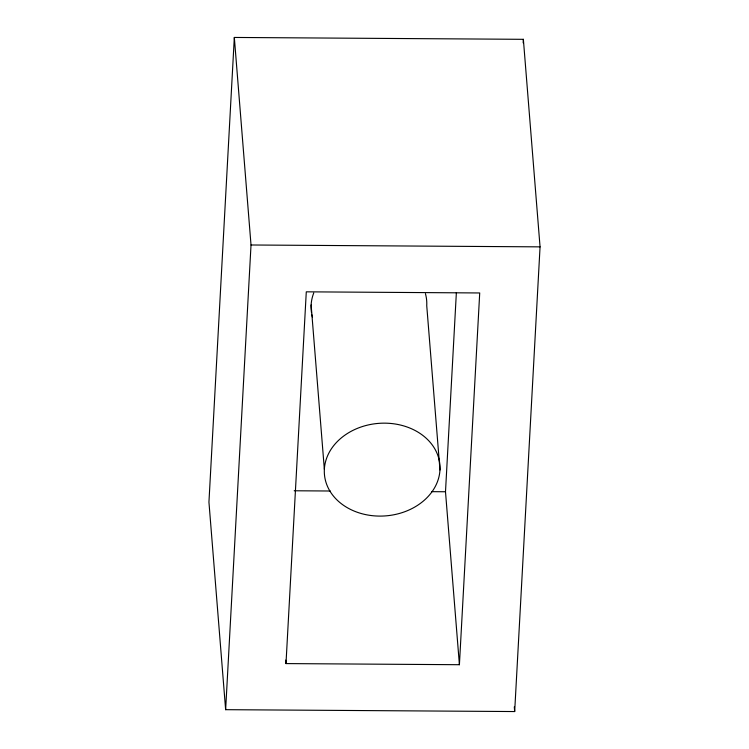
<?xml version="1.0" encoding="UTF-8"?>
<svg xmlns="http://www.w3.org/2000/svg" width="749" height="749" viewBox="0 0 749 749"><rect width="100%" height="100%" fill="white"/><g stroke="black" fill="none" stroke-linecap="round" stroke-linejoin="round"><path stroke-width="1.12" d="M234.325 37.45L208.943 502.139L225.636 709.678L514.675 711.55L540.057 246.861L523.364 39.322L234.325 37.45L251.018 244.989L225.636 709.678M285.987 663.586L306.285 291.829L479.716 292.962L459.409 664.709L285.987 663.586L285.706 660.103M459.409 664.709L445.496 491.756L456.375 292.484M523.167 42.824L523.364 39.322M251.018 244.989L540.057 246.861M294.188 490.773L330.262 491.007M431.527 491.662L445.496 491.756M514.301 706.887L514.675 711.55M439.963 469.998A57.926 46.391 -4.6 0 0 355.447 429.196A57.926 46.391 -4.6 0 0 351.047 509.676A57.926 46.391 -4.6 0 0 439.963 469.998L426.743 305.695A57.926 46.391 -4.6 0 0 425.432 293.655M311.125 304.946L324.345 469.248M312.436 316.986A57.926 46.391 -4.6 0 1 311.912 314.842M311.509 312.661A57.926 46.391 -4.6 0 1 313.756 292.934"/></g></svg>
